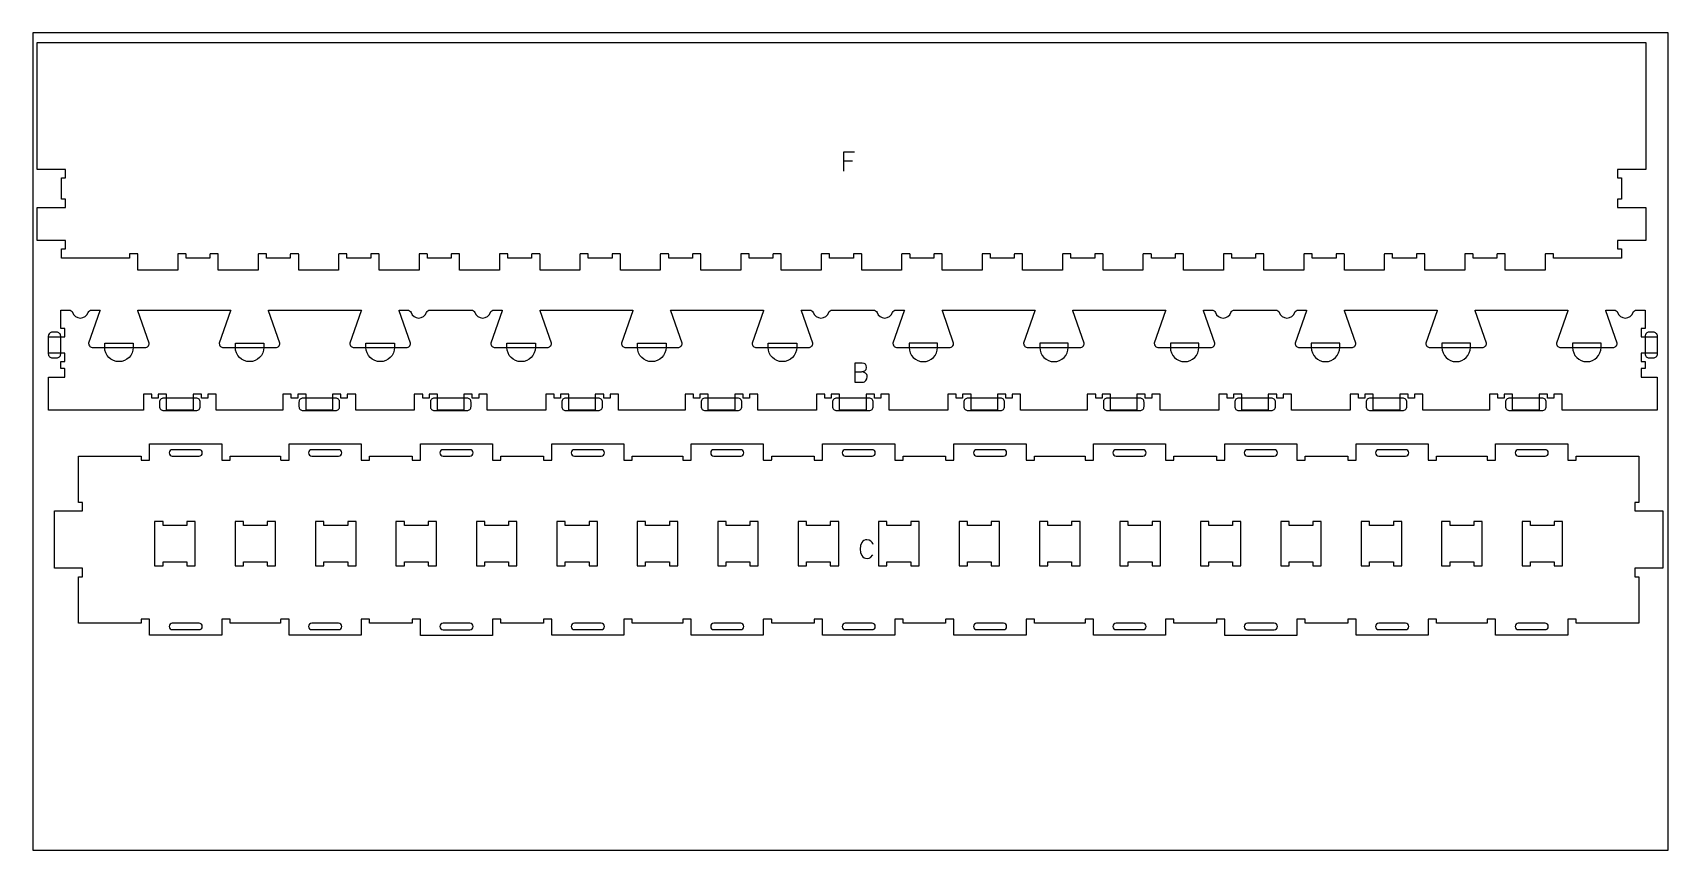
# Model space of a CAD drawing. Header units: millimetres. Extents: x -1220 to 1220, y -1930 to 4127.
# Drawn here: x -1220 to 1220, y -1930 to -710 of the extents above; entities that cross this region are included whole.
import ezdxf

# ---------------------------------------------------------------- set-up
doc = ezdxf.new("R2010")
doc.units = ezdxf.units.MM
for name, color, linetype, true_color in [('0_SHEET_SPRUCEPLY_2440X122', 1, 'Continuous', 0xff0000), ('1_ANYTOOL_1MMDEEP_LABELS_S', 2, 'Continuous', 0xffff00), ('3_ANYTOOL_CUTTHROUGH_INSID', 4, 'Continuous', 0x00ffff), ('4_ANYTOOL_CUTTHROUGH_OUTSI', 5, 'Continuous', 0x0000ff), ('5_ANYTOOL_HALF_MILL_9MM_IN', 3, 'Continuous', 0x00ff00)]:
    doc.layers.add(name, color=color, linetype=linetype, true_color=true_color)

msp = doc.modelspace()

# ---------------------------------------------------------------- linework, layer by layer
at = {"layer": '0_SHEET_SPRUCEPLY_2440X122'}
msp.add_lwpolyline([(-1220, -710), (-1220, -1930), (1220, -1930), (1220, -710)], close=True, dxfattribs=at)
at = {"layer": '1_ANYTOOL_1MMDEEP_LABELS_S'}
msp.add_line((3, -901.5, 0), (-10.5, -901.5, 0), dxfattribs=at)
for points in [[(6, -888.4), (-10.5, -888.4), (-10.5, -916.4)], [(6.4, -1216.1), (16.2, -1216), (21.5, -1214.5), (22.5, -1213.7), (23.3, -1212.6), (23.9, -1209.4), (23.5, -1206.7), (23, -1205.7), (22.3, -1204.8), (21.4, -1204.2), (20.4, -1203.7), (17.6, -1203.3), (6.4, -1203.3)], [(6.4, -1203.3), (6.4, -1231.3), (15.4, -1231.3), (17.8, -1231.4), (19.4, -1231.3), (20.8, -1230.9), (22.1, -1230.1), (23.1, -1229), (24.6, -1226.3), (25.1, -1223.4), (24.9, -1221.6), (24.4, -1220.1), (23.5, -1218.9), (22.4, -1217.9), (19.5, -1216.6), (16.2, -1216)]]:
    msp.add_lwpolyline(points, dxfattribs=at)
msp.add_lwpolyline([(33.8, -1473.5, 0.131103), (30.3, -1468.5), (27.7, -1467), (24.6, -1466.5), (22.2, -1466.7), (20.1, -1467.6), (18.3, -1468.9), (16.8, -1470.9), (14.8, -1475.4), (14.2, -1480.5), (14.9, -1485.5), (16.8, -1490.1), (18.3, -1492), (20.2, -1493.4), (22.4, -1494.2), (24.9, -1494.5), (27.6, -1494.1), (29.8, -1492.9), (33.2, -1489)], format="xyb", dxfattribs=at)
at = {"layer": '3_ANYTOOL_CUTTHROUGH_INSID'}
for points in [[(-971.8, -1341.7, 1), (-971.8, -1332.2), (-1011.8, -1332.2, 1), (-1011.8, -1341.7)], [(-763.8, -1341.7, 1), (-763.8, -1332.2), (-803.8, -1332.2, 1), (-803.8, -1341.7)], [(-567.8, -1341.7, 1), (-567.8, -1332.2), (-607.8, -1332.2, 1), (-607.8, -1341.7)], [(-371.8, -1341.7, 1), (-371.8, -1332.2), (-411.8, -1332.2, 1), (-411.8, -1341.7)], [(-163.8, -1341.7, 1), (-163.8, -1332.2), (-203.8, -1332.2, 1), (-203.8, -1341.7)], [(-7.8, -1341.7), (32.2, -1341.7, 1), (32.2, -1332.2), (-7.8, -1332.2, 1)], [(188.2, -1341.7), (228.2, -1341.7, 1), (228.2, -1332.2), (188.2, -1332.2, 1)], [(396.2, -1341.7), (436.2, -1341.7, 1), (436.2, -1332.2), (396.2, -1332.2, 1)], [(592.2, -1341.7), (632.2, -1341.7, 1), (632.2, -1332.2), (592.2, -1332.2, 1)], [(788.2, -1341.7), (828.2, -1341.7, 1), (828.2, -1332.2), (788.2, -1332.2, 1)], [(996.2, -1341.7), (1036.2, -1341.7, 1), (1036.2, -1332.2), (996.2, -1332.2, 1)], [(-971.8, -1591.2), (-1011.8, -1591.2, 1), (-1011.8, -1600.7), (-971.8, -1600.7, 1)], [(-763.8, -1591.2), (-803.8, -1591.2, 1), (-803.8, -1600.7), (-763.8, -1600.7, 1)], [(-567.8, -1591.3), (-607.8, -1591.3, 1), (-607.8, -1600.8), (-567.8, -1600.8, 1)], [(-371.8, -1591.2), (-411.8, -1591.2, 1), (-411.8, -1600.7), (-371.8, -1600.7, 1)], [(-163.8, -1591.2), (-203.8, -1591.2, 1), (-203.8, -1600.7), (-163.8, -1600.7, 1)], [(-7.8, -1591.2, 1), (-7.8, -1600.7), (32.2, -1600.7, 1), (32.2, -1591.2)], [(188.2, -1591.2, 1), (188.2, -1600.7), (228.2, -1600.7, 1), (228.2, -1591.2)], [(396.2, -1591.2, 1), (396.2, -1600.7), (436.2, -1600.7, 1), (436.2, -1591.2)], [(592.2, -1591.3, 1), (592.2, -1600.8), (632.2, -1600.8, 1), (632.2, -1591.3)], [(788.2, -1591.2, 1), (788.2, -1600.7), (828.2, -1600.7, 1), (828.2, -1591.2)], [(996.2, -1591.2, 1), (996.2, -1600.7), (1036.2, -1600.7, 1), (1036.2, -1591.2)]]:
    msp.add_lwpolyline(points, format="xyb", close=True, dxfattribs=at)
for points in [[(-1025.6, -1499.7), (-990.1, -1499.7), (-990.1, -1505.7), (-977.6, -1505.7), (-977.6, -1439.2), (-990.1, -1439.2), (-990.1, -1445.2), (-1025.6, -1445.2), (-1025.6, -1439.2), (-1038.1, -1439.2), (-1038.1, -1505.7), (-1025.6, -1505.7)], [(-905.6, -1499.7), (-870.1, -1499.7), (-870.1, -1505.7), (-857.6, -1505.7), (-857.6, -1439.2), (-870.1, -1439.2), (-870.1, -1445.2), (-905.6, -1445.2), (-905.6, -1439.2), (-918.1, -1439.2), (-918.1, -1505.7), (-905.6, -1505.7)], [(-785.6, -1499.7), (-750.1, -1499.7), (-750.1, -1505.7), (-737.6, -1505.7), (-737.6, -1439.2), (-750.1, -1439.2), (-750.1, -1445.2), (-785.6, -1445.2), (-785.6, -1439.2), (-798.1, -1439.2), (-798.1, -1505.7), (-785.6, -1505.7)], [(-665.6, -1499.7), (-630.1, -1499.7), (-630.1, -1505.7), (-617.6, -1505.7), (-617.6, -1439.2), (-630.1, -1439.2), (-630.1, -1445.2), (-665.6, -1445.2), (-665.6, -1439.2), (-678.1, -1439.2), (-678.1, -1505.7), (-665.6, -1505.7)], [(-545.6, -1499.7), (-510.1, -1499.7), (-510.1, -1505.7), (-497.6, -1505.7), (-497.6, -1439.2), (-510.1, -1439.2), (-510.1, -1445.2), (-545.6, -1445.2), (-545.6, -1439.2), (-558.1, -1439.2), (-558.1, -1505.7), (-545.6, -1505.7)], [(-425.6, -1499.7), (-390.1, -1499.7), (-390.1, -1505.7), (-377.6, -1505.7), (-377.6, -1439.2), (-390.1, -1439.2), (-390.1, -1445.2), (-425.6, -1445.2), (-425.6, -1439.2), (-438.1, -1439.2), (-438.1, -1505.7), (-425.6, -1505.7)], [(-305.6, -1499.7), (-270.1, -1499.7), (-270.1, -1505.7), (-257.6, -1505.7), (-257.6, -1439.2), (-270.1, -1439.2), (-270.1, -1445.2), (-305.6, -1445.2), (-305.6, -1439.2), (-318.1, -1439.2), (-318.1, -1505.7), (-305.6, -1505.7)], [(-185.6, -1499.7), (-150.1, -1499.7), (-150.1, -1505.7), (-137.6, -1505.7), (-137.6, -1439.2), (-150.1, -1439.2), (-150.1, -1445.2), (-185.6, -1445.2), (-185.6, -1439.2), (-198.1, -1439.2), (-198.1, -1505.7), (-185.6, -1505.7)], [(-65.6, -1499.7), (-30.1, -1499.7), (-30.1, -1505.7), (-17.6, -1505.7), (-17.6, -1439.2), (-30.1, -1439.2), (-30.1, -1445.2), (-65.6, -1445.2), (-65.6, -1439.2), (-78.1, -1439.2), (-78.1, -1505.7), (-65.6, -1505.7)], [(54.4, -1505.7), (54.4, -1499.7), (89.9, -1499.7), (89.9, -1505.7), (102.4, -1505.7), (102.4, -1439.2), (89.9, -1439.2), (89.9, -1445.2), (54.4, -1445.2), (54.4, -1439.2), (41.9, -1439.2), (41.9, -1505.7)], [(174.4, -1505.7), (174.4, -1499.7), (209.9, -1499.7), (209.9, -1505.7), (222.4, -1505.7), (222.4, -1439.2), (209.9, -1439.2), (209.9, -1445.2), (174.4, -1445.2), (174.4, -1439.2), (161.9, -1439.2), (161.9, -1505.7)], [(294.4, -1505.7), (294.4, -1499.7), (329.9, -1499.7), (329.9, -1505.7), (342.4, -1505.7), (342.4, -1439.2), (329.9, -1439.2), (329.9, -1445.2), (294.4, -1445.2), (294.4, -1439.2), (281.9, -1439.2), (281.9, -1505.7)], [(414.4, -1505.7), (414.4, -1499.7), (449.9, -1499.7), (449.9, -1505.7), (462.4, -1505.7), (462.4, -1439.2), (449.9, -1439.2), (449.9, -1445.2), (414.4, -1445.2), (414.4, -1439.2), (401.9, -1439.2), (401.9, -1505.7)], [(534.4, -1505.7), (534.4, -1499.7), (569.9, -1499.7), (569.9, -1505.7), (582.4, -1505.7), (582.4, -1439.2), (569.9, -1439.2), (569.9, -1445.2), (534.4, -1445.2), (534.4, -1439.2), (521.9, -1439.2), (521.9, -1505.7)], [(654.4, -1505.7), (654.4, -1499.7), (689.9, -1499.7), (689.9, -1505.7), (702.4, -1505.7), (702.4, -1439.2), (689.9, -1439.2), (689.9, -1445.2), (654.4, -1445.2), (654.4, -1439.2), (641.9, -1439.2), (641.9, -1505.7)], [(774.4, -1505.7), (774.4, -1499.7), (809.9, -1499.7), (809.9, -1505.7), (822.4, -1505.7), (822.4, -1439.2), (809.9, -1439.2), (809.9, -1445.2), (774.4, -1445.2), (774.4, -1439.2), (761.9, -1439.2), (761.9, -1505.7)], [(894.4, -1505.7), (894.4, -1499.7), (929.9, -1499.7), (929.9, -1505.7), (942.4, -1505.7), (942.4, -1439.2), (929.9, -1439.2), (929.9, -1445.2), (894.4, -1445.2), (894.4, -1439.2), (881.9, -1439.2), (881.9, -1505.7)], [(1014.4, -1505.7), (1014.4, -1499.7), (1049.9, -1499.7), (1049.9, -1505.7), (1062.4, -1505.7), (1062.4, -1439.2), (1049.9, -1439.2), (1049.9, -1445.2), (1014.4, -1445.2), (1014.4, -1439.2), (1001.9, -1439.2), (1001.9, -1505.7)]]:
    msp.add_lwpolyline(points, close=True, dxfattribs=at)
at = {"layer": '4_ANYTOOL_CUTTHROUGH_OUTSI'}
for points in [[(-235.7, -1040.5), (-235.7, -1046.2), (-271.2, -1046.2), (-271.2, -1040.5, 0.414214), (-271.4, -1040.2), (-283.4, -1040.2, 0.414214), (-283.7, -1040.5), (-283.7, -1064.2), (-343.2, -1064.2), (-343.2, -1040.5, 0.414214), (-343.4, -1040.2), (-355.4, -1040.2, 0.414214), (-355.7, -1040.5), (-355.7, -1046.2), (-391.2, -1046.2), (-391.2, -1040.5, 0.414214), (-391.4, -1040.2), (-403.4, -1040.2, 0.414214), (-403.7, -1040.5), (-403.7, -1064.2), (-463.2, -1064.2), (-463.2, -1040.5, 0.414214), (-463.4, -1040.2), (-475.4, -1040.2, 0.414214), (-475.7, -1040.5), (-475.7, -1046.2), (-511.2, -1046.2), (-511.2, -1040.5, 0.414214), (-511.4, -1040.2), (-523.4, -1040.2, 0.414214), (-523.7, -1040.5), (-523.7, -1064.2), (-583.2, -1064.2), (-583.2, -1040.5, 0.414214), (-583.4, -1040.2), (-595.4, -1040.2, 0.414214), (-595.7, -1040.5), (-595.7, -1046.2), (-631.2, -1046.2), (-631.2, -1040.5, 0.414214), (-631.4, -1040.2), (-643.4, -1040.2, 0.414214), (-643.7, -1040.5), (-643.7, -1064.2), (-703.2, -1064.2), (-703.2, -1040.5, 0.414214), (-703.4, -1040.2), (-715.4, -1040.2, 0.414214), (-715.7, -1040.5), (-715.7, -1046.2), (-751.2, -1046.2), (-751.2, -1040.5, 0.414214), (-751.4, -1040.2), (-763.4, -1040.2, 0.414214), (-763.7, -1040.5), (-763.7, -1064.2), (-823.2, -1064.2), (-823.2, -1040.5, 0.414214), (-823.4, -1040.2), (-835.4, -1040.2, 0.414214), (-835.7, -1040.5), (-835.7, -1046.2), (-871.2, -1046.2), (-871.2, -1040.5, 0.414214), (-871.4, -1040.2), (-883.4, -1040.2, 0.414214), (-883.7, -1040.5), (-883.7, -1064.2), (-943.2, -1064.2), (-943.2, -1040.5, 0.414214), (-943.4, -1040.2), (-955.4, -1040.2, 0.414214), (-955.7, -1040.5), (-955.7, -1046.2), (-991.2, -1046.2), (-991.2, -1040.5, 0.414214), (-991.4, -1040.2), (-1003.4, -1040.2, 0.414214), (-1003.7, -1040.5), (-1003.7, -1064.2), (-1063.2, -1064.2), (-1063.2, -1040.5, 0.414214), (-1063.4, -1040.2), (-1075.4, -1040.2, 0.414214), (-1075.7, -1040.5), (-1075.7, -1046.2), (-1177.2, -1046.2), (-1177.2, -1032.7), (-1171.4, -1032.7, 0.414214), (-1171.2, -1032.5), (-1171.2, -1020.5, 0.414214), (-1171.4, -1020.2), (-1213.2, -1020.2), (-1213.2, -970.7), (-1171.4, -970.7, 0.414214), (-1171.2, -970.5), (-1171.2, -958.5, 0.414214), (-1171.4, -958.2), (-1177.2, -958.2), (-1177.2, -926.7), (-1171.4, -926.7, 0.414214), (-1171.2, -926.5), (-1171.2, -914.5, 0.414214), (-1171.4, -914.2), (-1213.2, -914.2), (-1213.2, -724.7), (-13.4, -724.7), (1186.3, -724.7), (1186.3, -914.2), (1144.6, -914.2, 0.414214), (1144.3, -914.5), (1144.3, -926.5, 0.414214), (1144.6, -926.7), (1150.3, -926.7), (1150.3, -958.2), (1144.6, -958.2, 0.414214), (1144.3, -958.5), (1144.3, -970.5, 0.414214), (1144.6, -970.7), (1186.3, -970.7), (1186.3, -1020.2), (1144.6, -1020.2, 0.414214), (1144.3, -1020.5), (1144.3, -1032.5, 0.414214), (1144.6, -1032.7), (1150.3, -1032.7), (1150.3, -1046.2), (1048.8, -1046.2), (1048.8, -1040.5, 0.414214), (1048.6, -1040.2), (1036.6, -1040.2, 0.414214), (1036.3, -1040.5), (1036.3, -1064.2), (976.8, -1064.2), (976.8, -1040.5, 0.414214), (976.6, -1040.2), (964.6, -1040.2, 0.414214), (964.3, -1040.5), (964.3, -1046.2), (928.8, -1046.2), (928.8, -1040.5, 0.414214), (928.6, -1040.2), (916.6, -1040.2, 0.414214), (916.3, -1040.5), (916.3, -1064.2), (856.8, -1064.2), (856.8, -1040.5, 0.414214), (856.6, -1040.2), (844.6, -1040.2, 0.414214), (844.3, -1040.5), (844.3, -1046.2), (808.8, -1046.2), (808.8, -1040.5, 0.414214), (808.6, -1040.2), (796.6, -1040.2, 0.414214), (796.3, -1040.5), (796.3, -1064.2), (736.8, -1064.2), (736.8, -1040.5, 0.414214), (736.6, -1040.2), (724.6, -1040.2, 0.414214), (724.3, -1040.5), (724.3, -1046.2), (688.8, -1046.2), (688.8, -1040.5, 0.414214), (688.6, -1040.2), (676.6, -1040.2, 0.414214), (676.3, -1040.5), (676.3, -1064.2), (616.8, -1064.2), (616.8, -1040.5, 0.414214), (616.6, -1040.2), (604.6, -1040.2, 0.414214), (604.3, -1040.5), (604.3, -1046.2), (568.8, -1046.2), (568.8, -1040.5, 0.414214), (568.6, -1040.2), (556.6, -1040.2, 0.414214), (556.3, -1040.5), (556.3, -1064.2), (496.8, -1064.2), (496.8, -1040.5, 0.414214), (496.6, -1040.2), (484.6, -1040.2, 0.414214), (484.3, -1040.5), (484.3, -1046.2), (448.8, -1046.2), (448.8, -1040.5, 0.414214), (448.6, -1040.2), (436.6, -1040.2, 0.414214), (436.3, -1040.5), (436.3, -1064.2), (376.8, -1064.2), (376.8, -1040.5, 0.414214), (376.6, -1040.2), (364.6, -1040.2, 0.414214), (364.3, -1040.5), (364.3, -1046.2), (328.8, -1046.2), (328.8, -1040.5, 0.414214), (328.6, -1040.2), (316.6, -1040.2, 0.414214), (316.3, -1040.5), (316.3, -1064.2), (256.8, -1064.2), (256.8, -1040.5, 0.414214), (256.6, -1040.2), (244.6, -1040.2, 0.414214), (244.3, -1040.5), (244.3, -1046.2), (208.8, -1046.2), (208.8, -1040.5, 0.414213), (208.6, -1040.2), (196.6, -1040.2, 0.414214), (196.3, -1040.5), (196.3, -1064.2), (136.8, -1064.2), (136.8, -1040.5, 0.414214), (136.6, -1040.2), (124.6, -1040.2, 0.414214), (124.3, -1040.5), (124.3, -1046.2), (88.8, -1046.2), (88.8, -1040.5, 0.414213), (88.6, -1040.2), (76.6, -1040.2, 0.414214), (76.3, -1040.5), (76.3, -1064.2), (16.8, -1064.2), (16.8, -1040.5, 0.414214), (16.6, -1040.2), (4.6, -1040.2, 0.414214), (4.3, -1040.5), (4.3, -1046.2), (-31.2, -1046.2), (-31.2, -1040.5, 0.414214), (-31.4, -1040.2), (-43.4, -1040.2, 0.414214), (-43.7, -1040.5), (-43.7, -1064.2), (-103.2, -1064.2), (-103.2, -1040.5, 0.414214), (-103.4, -1040.2), (-115.4, -1040.2, 0.414214), (-115.7, -1040.5), (-115.7, -1046.2), (-151.2, -1046.2), (-151.2, -1040.5, 0.414214), (-151.4, -1040.2), (-163.4, -1040.2, 0.414214), (-163.7, -1040.5), (-163.7, -1064.2), (-223.2, -1064.2), (-223.2, -1040.5, 0.414214), (-223.4, -1040.2), (-235.4, -1040.2, 0.414214)], [(-27.1, -1123.8), (34.2, -1123.8, -0.317837), (39.6, -1127.6, 0.707107), (62.7, -1127.6, -0.317837), (68.1, -1123.8), (80.5, -1123.8), (80.3, -1125.2), (63.4, -1173.5), (63.4, -1173.6, 0.414214), (69.7, -1179.8), (147.7, -1179.8, 0.414214), (153.9, -1173.6), (153.9, -1173.5), (137, -1125.2), (136.8, -1123.8), (275.4, -1123.8), (275.2, -1125.2), (258.3, -1173.5), (258.3, -1173.6, 0.414214), (264.6, -1179.8), (342.6, -1179.8, 0.414214), (348.8, -1173.6), (348.8, -1173.5), (331.9, -1125.2), (331.7, -1123.8), (470.3, -1123.8), (470.1, -1125.2), (453.2, -1173.5), (453.2, -1173.6, 0.414214), (459.5, -1179.8), (537.5, -1179.8, 0.414214), (543.7, -1173.6), (543.7, -1173.5), (526.8, -1125.2), (526.6, -1123.8), (539, -1123.8, -0.317837), (544.4, -1127.6, 0.707107), (567.5, -1127.6, -0.317837), (572.9, -1123.8), (634.2, -1123.8, -0.317837), (639.6, -1127.6, 0.707107), (662.7, -1127.6, -0.317837), (668.1, -1123.8), (680.5, -1123.8), (680.3, -1125.2), (663.4, -1173.5), (663.4, -1173.6, 0.414214), (669.7, -1179.8), (747.7, -1179.8, 0.414214), (753.9, -1173.6), (753.9, -1173.5), (737, -1125.2), (736.8, -1123.8), (875.4, -1123.8), (875.2, -1125.2), (858.3, -1173.5), (858.3, -1173.6, 0.414214), (864.6, -1179.8), (942.6, -1179.8, 0.414214), (948.8, -1173.6), (948.8, -1173.5), (931.9, -1125.2), (931.7, -1123.8), (1070.3, -1123.8), (1070.1, -1125.2), (1053.2, -1173.5), (1053.2, -1173.6, 0.414214), (1059.5, -1179.8), (1137.5, -1179.8, 0.414214), (1143.7, -1173.6), (1143.7, -1173.5), (1126.8, -1125.2), (1126.6, -1123.8), (1139, -1123.8, -0.317837), (1144.4, -1127.6, 0.707107), (1167.5, -1127.6, -0.317837), (1172.9, -1123.8), (1185.3, -1123.8), (1185.3, -1151.3), (1179.6, -1151.3, 0.414214), (1179.3, -1151.6), (1179.3, -1163.6, 0.414214), (1179.6, -1163.8), (1203.3, -1163.8), (1203.3, -1188.3), (1179.6, -1188.3, 0.414214), (1179.3, -1188.6), (1179.3, -1200.6, 0.414214), (1179.6, -1200.8), (1185.3, -1200.8), (1185.3, -1211.3), (1179.6, -1211.3, 0.414214), (1179.3, -1211.6), (1179.3, -1223.6, 0.414214), (1179.6, -1223.8), (1203.3, -1223.8), (1203.3, -1273.3), (1061.8, -1273.3), (1061.8, -1249.6, 0.414214), (1061.6, -1249.3), (1049.6, -1249.3, 0.414214), (1049.3, -1249.6), (1049.3, -1255.3), (1039.8, -1255.3), (1039.8, -1249.6, 0.414214), (1039.6, -1249.3), (1027.6, -1249.3, 0.414214), (1027.3, -1249.6), (1027.3, -1273.3), (987.8, -1273.3), (987.8, -1249.6, 0.414214), (987.6, -1249.3), (975.6, -1249.3, 0.414214), (975.3, -1249.6), (975.3, -1255.3), (965.8, -1255.3), (965.8, -1249.6, 0.414214), (965.6, -1249.3), (953.6, -1249.3, 0.414214), (953.3, -1249.6), (953.3, -1273.3), (853.8, -1273.3), (853.8, -1249.6, 0.414214), (853.6, -1249.3), (841.6, -1249.3, 0.414214), (841.3, -1249.6), (841.3, -1255.3), (831.8, -1255.3), (831.8, -1249.6, 0.414214), (831.6, -1249.3), (819.6, -1249.3, 0.414214), (819.3, -1249.6), (819.3, -1273.3), (779.8, -1273.3), (779.8, -1249.6, 0.414214), (779.6, -1249.3), (767.6, -1249.3, 0.414214), (767.3, -1249.6), (767.3, -1255.3), (757.8, -1255.3), (757.8, -1249.6, 0.414214), (757.6, -1249.3), (745.6, -1249.3, 0.414214), (745.3, -1249.6), (745.3, -1273.3), (657.8, -1273.3), (657.8, -1249.6, 0.414214), (657.6, -1249.3), (645.6, -1249.3, 0.414214), (645.3, -1249.6), (645.3, -1255.3), (635.8, -1255.3), (635.8, -1249.6, 0.414214), (635.6, -1249.3), (623.6, -1249.3, 0.414214), (623.3, -1249.6), (623.3, -1273.3), (583.8, -1273.3), (583.8, -1249.6, 0.414214), (583.6, -1249.3), (571.6, -1249.3, 0.414214), (571.3, -1249.6), (571.3, -1255.3), (561.8, -1255.3), (561.8, -1249.6, 0.414214), (561.6, -1249.3), (549.6, -1249.3, 0.414214), (549.3, -1249.6), (549.3, -1273.3), (461.8, -1273.3), (461.8, -1249.6, 0.414214), (461.6, -1249.3), (449.6, -1249.3, 0.414214), (449.3, -1249.6), (449.3, -1255.3), (439.8, -1255.3), (439.8, -1249.6, 0.414214), (439.6, -1249.3), (427.6, -1249.3, 0.414214), (427.3, -1249.6), (427.3, -1273.3), (387.8, -1273.3), (387.8, -1249.6, 0.414214), (387.6, -1249.3), (375.6, -1249.3, 0.414214), (375.3, -1249.6), (375.3, -1255.3), (365.8, -1255.3), (365.8, -1249.6, 0.414214), (365.6, -1249.3), (353.6, -1249.3, 0.414214), (353.3, -1249.6), (353.3, -1273.3), (253.8, -1273.3), (253.8, -1249.6, 0.414214), (253.6, -1249.3), (241.6, -1249.3, 0.414214), (241.3, -1249.6), (241.3, -1255.3), (231.8, -1255.3), (231.8, -1249.6, 0.414214), (231.6, -1249.3), (219.6, -1249.3, 0.414214), (219.3, -1249.6), (219.3, -1273.3), (179.8, -1273.3), (179.8, -1249.6, 0.414214), (179.6, -1249.3), (167.6, -1249.3, 0.414214), (167.3, -1249.6), (167.3, -1255.3), (157.8, -1255.3), (157.8, -1249.6, 0.414214), (157.6, -1249.3), (145.6, -1249.3, 0.414214), (145.3, -1249.6), (145.3, -1273.3), (57.8, -1273.3), (57.8, -1249.6, 0.414214), (57.6, -1249.3), (45.6, -1249.3, 0.414214), (45.3, -1249.6), (45.3, -1255.3), (35.8, -1255.3), (35.8, -1249.6, 0.414214), (35.6, -1249.3), (23.6, -1249.3, 0.414214), (23.3, -1249.6), (23.3, -1273.3), (-16.2, -1273.3), (-16.2, -1249.6, 0.414214), (-16.4, -1249.3), (-28.4, -1249.3, 0.414214), (-28.7, -1249.6), (-28.7, -1255.3), (-38.2, -1255.3), (-38.2, -1249.6, 0.414214), (-38.4, -1249.3), (-50.4, -1249.3, 0.414214), (-50.7, -1249.6), (-50.7, -1273.3), (-138.2, -1273.3), (-138.2, -1249.6, 0.414214), (-138.4, -1249.3), (-150.4, -1249.3, 0.414214), (-150.7, -1249.6), (-150.7, -1255.3), (-160.2, -1255.3), (-160.2, -1249.6, 0.414214), (-160.4, -1249.3), (-172.4, -1249.3, 0.414214), (-172.7, -1249.6), (-172.7, -1273.3), (-212.2, -1273.3), (-212.2, -1249.6, 0.414214), (-212.4, -1249.3), (-224.4, -1249.3, 0.414214), (-224.7, -1249.6), (-224.7, -1255.3), (-234.2, -1255.3), (-234.2, -1249.6, 0.414214), (-234.4, -1249.3), (-246.4, -1249.3, 0.414214), (-246.7, -1249.6), (-246.7, -1273.3), (-346.2, -1273.3), (-346.2, -1249.6, 0.414214), (-346.4, -1249.3), (-358.4, -1249.3, 0.414214), (-358.7, -1249.6), (-358.7, -1255.3), (-368.2, -1255.3), (-368.2, -1249.6, 0.414214), (-368.4, -1249.3), (-380.4, -1249.3, 0.414214), (-380.7, -1249.6), (-380.7, -1273.3), (-420.2, -1273.3), (-420.2, -1249.6, 0.414214), (-420.4, -1249.3), (-432.4, -1249.3, 0.414214), (-432.7, -1249.6), (-432.7, -1255.3), (-442.2, -1255.3), (-442.2, -1249.6, 0.414214), (-442.4, -1249.3), (-454.4, -1249.3, 0.414214), (-454.7, -1249.6), (-454.7, -1273.3), (-542.2, -1273.3), (-542.2, -1249.6, 0.414214), (-542.4, -1249.3), (-554.4, -1249.3, 0.414214), (-554.7, -1249.6), (-554.7, -1255.3), (-564.2, -1255.3), (-564.2, -1249.6, 0.414214), (-564.4, -1249.3), (-576.4, -1249.3, 0.414214), (-576.7, -1249.6), (-576.7, -1273.3), (-616.2, -1273.3), (-616.2, -1249.6, 0.414214), (-616.4, -1249.3), (-628.4, -1249.3, 0.414214), (-628.7, -1249.6), (-628.7, -1255.3), (-638.2, -1255.3), (-638.2, -1249.6, 0.414214), (-638.4, -1249.3), (-650.4, -1249.3, 0.414214), (-650.7, -1249.6), (-650.7, -1273.3), (-738.2, -1273.3), (-738.2, -1249.6, 0.414214), (-738.4, -1249.3), (-750.4, -1249.3, 0.414214), (-750.7, -1249.6), (-750.7, -1255.3), (-760.2, -1255.3), (-760.2, -1249.6, 0.414214), (-760.4, -1249.3), (-772.4, -1249.3, 0.414214), (-772.7, -1249.6), (-772.7, -1273.3), (-812.2, -1273.3), (-812.2, -1249.6, 0.414214), (-812.4, -1249.3), (-824.4, -1249.3, 0.414214), (-824.7, -1249.6), (-824.7, -1255.3), (-834.2, -1255.3), (-834.2, -1249.6, 0.414214), (-834.4, -1249.3), (-846.4, -1249.3, 0.414214), (-846.7, -1249.6), (-846.7, -1273.3), (-946.2, -1273.3), (-946.2, -1249.6, 0.414214), (-946.4, -1249.3), (-958.4, -1249.3, 0.414214), (-958.7, -1249.6), (-958.7, -1255.3), (-968.2, -1255.3), (-968.2, -1249.6, 0.414214), (-968.4, -1249.3), (-980.4, -1249.3, 0.414214), (-980.7, -1249.6), (-980.7, -1273.3), (-1020.2, -1273.3), (-1020.2, -1249.6, 0.414214), (-1020.4, -1249.3), (-1032.4, -1249.3, 0.414214), (-1032.7, -1249.6), (-1032.7, -1255.3), (-1042.2, -1255.3), (-1042.2, -1249.6, 0.414214), (-1042.4, -1249.3), (-1054.4, -1249.3, 0.414214), (-1054.7, -1249.6), (-1054.7, -1273.3), (-1196.2, -1273.3), (-1196.2, -1223.8), (-1172.4, -1223.8, 0.414214), (-1172.2, -1223.6), (-1172.2, -1211.6, 0.414214), (-1172.4, -1211.3), (-1178.2, -1211.3), (-1178.2, -1200.8), (-1172.4, -1200.8, 0.414214), (-1172.2, -1200.6), (-1172.2, -1188.6, 0.414214), (-1172.4, -1188.3), (-1196.2, -1188.3), (-1196.2, -1163.8), (-1172.4, -1163.8, 0.414214), (-1172.2, -1163.6), (-1172.2, -1151.6, 0.414214), (-1172.4, -1151.3), (-1178.2, -1151.3), (-1178.2, -1123.8), (-1165.8, -1123.8, -0.317837), (-1160.4, -1127.6, 0.707107), (-1137.3, -1127.6, -0.317837), (-1131.9, -1123.8), (-1119.5, -1123.8), (-1119.7, -1125.2), (-1136.6, -1173.5), (-1136.6, -1173.6, 0.414214), (-1130.3, -1179.8), (-1052.3, -1179.8, 0.414214), (-1046.1, -1173.6), (-1046.1, -1173.5), (-1063, -1125.2), (-1063.2, -1123.8), (-924.6, -1123.8), (-924.8, -1125.2), (-941.7, -1173.5), (-941.7, -1173.6, 0.414214), (-935.4, -1179.8), (-857.4, -1179.8, 0.414214), (-851.2, -1173.6), (-851.2, -1173.5), (-868.1, -1125.2), (-868.3, -1123.8), (-729.7, -1123.8), (-729.9, -1125.2), (-746.8, -1173.5), (-746.8, -1173.6, 0.414214), (-740.5, -1179.8), (-662.5, -1179.8, 0.414214), (-656.3, -1173.6), (-656.3, -1173.5), (-673.2, -1125.2), (-673.4, -1123.8), (-661, -1123.8, -0.317837), (-655.6, -1127.6, 0.707107), (-632.5, -1127.6, -0.317837), (-627.1, -1123.8), (-565.8, -1123.8, -0.317837), (-560.4, -1127.6, 0.707107), (-537.3, -1127.6, -0.317837), (-531.9, -1123.8), (-519.5, -1123.8), (-519.7, -1125.2), (-536.6, -1173.5), (-536.6, -1173.6, 0.414214), (-530.3, -1179.8), (-452.3, -1179.8, 0.414214), (-446.1, -1173.6), (-446.1, -1173.5), (-463, -1125.2), (-463.2, -1123.8), (-324.6, -1123.8), (-324.8, -1125.2), (-341.7, -1173.5), (-341.7, -1173.6, 0.414214), (-335.4, -1179.8), (-257.4, -1179.8, 0.414214), (-251.2, -1173.6), (-251.2, -1173.5), (-268.1, -1125.2), (-268.3, -1123.8), (-129.7, -1123.8), (-129.9, -1125.2), (-146.8, -1173.5), (-146.8, -1173.6, 0.414214), (-140.5, -1179.8), (-62.5, -1179.8, 0.414214), (-56.3, -1173.6), (-56.3, -1173.5), (-73.2, -1125.2), (-73.4, -1123.8), (-61, -1123.8, -0.317837), (-55.6, -1127.6, 0.707107), (-32.5, -1127.6, -0.317837)], [(-117.6, -1585.5, 0.414214), (-117.8, -1585.2), (-129.8, -1585.2, 0.414214), (-130.1, -1585.5), (-130.1, -1609.2), (-237.6, -1609.2), (-237.6, -1585.5, 0.414214), (-237.8, -1585.2), (-249.8, -1585.2, 0.414214), (-250.1, -1585.5), (-250.1, -1591.2), (-325.6, -1591.2), (-325.6, -1585.5, 0.414214), (-325.8, -1585.2), (-337.8, -1585.2, 0.414214), (-338.1, -1585.5), (-338.1, -1609.2), (-445.6, -1609.2), (-445.6, -1585.5, 0.414214), (-445.8, -1585.2), (-457.8, -1585.2, 0.414214), (-458.1, -1585.5), (-458.1, -1591.2), (-521.6, -1591.3), (-521.6, -1585.5, 0.414214), (-521.8, -1585.3), (-533.8, -1585.3, 0.414214), (-534.1, -1585.5), (-534.1, -1609.3), (-641.6, -1609.3), (-641.6, -1585.5, 0.414214), (-641.8, -1585.3), (-653.8, -1585.3, 0.414214), (-654.1, -1585.5), (-654.1, -1591.3), (-717.6, -1591.2), (-717.6, -1585.5, 0.414214), (-717.8, -1585.2), (-729.8, -1585.2, 0.414214), (-730.1, -1585.5), (-730.1, -1609.2), (-837.6, -1609.2), (-837.6, -1585.5, 0.414214), (-837.8, -1585.2), (-849.8, -1585.2, 0.414214), (-850.1, -1585.5), (-850.1, -1591.2), (-925.6, -1591.2), (-925.6, -1585.5, 0.414214), (-925.8, -1585.2), (-937.8, -1585.2, 0.414214), (-938.1, -1585.5), (-938.1, -1609.2), (-1045.6, -1609.2), (-1045.6, -1585.5, 0.414214), (-1045.8, -1585.2), (-1057.8, -1585.2, 0.414214), (-1058.1, -1585.5), (-1058.1, -1591.2), (-1151.6, -1591.2), (-1151.6, -1521.7), (-1145.8, -1521.7, 0.414214), (-1145.6, -1521.5), (-1145.6, -1509.5, 0.414214), (-1145.8, -1509.2), (-1187.6, -1509.2), (-1187.6, -1423.7), (-1145.8, -1423.7, 0.414214), (-1145.6, -1423.5), (-1145.6, -1411.5, 0.414214), (-1145.8, -1411.2), (-1151.6, -1411.2), (-1151.6, -1341.7), (-1058.1, -1341.7), (-1058.1, -1347.5, 0.414214), (-1057.8, -1347.7), (-1045.8, -1347.7, 0.414214), (-1045.6, -1347.5), (-1045.6, -1323.7), (-938.1, -1323.7), (-938.1, -1347.5, 0.414214), (-937.8, -1347.7), (-925.8, -1347.7, 0.414214), (-925.6, -1347.5), (-925.6, -1341.7), (-850.1, -1341.7), (-850.1, -1347.5, 0.414214), (-849.8, -1347.7), (-837.8, -1347.7, 0.414214), (-837.6, -1347.5), (-837.6, -1323.7), (-730.1, -1323.7), (-730.1, -1347.5, 0.414214), (-729.8, -1347.7), (-717.8, -1347.7, 0.414214), (-717.6, -1347.5), (-717.6, -1341.7), (-654.1, -1341.7), (-654.1, -1347.4, 0.414214), (-653.8, -1347.7), (-641.8, -1347.7, 0.414214), (-641.6, -1347.4), (-641.6, -1323.7), (-534.1, -1323.7), (-534.1, -1347.4, 0.414214), (-533.8, -1347.7), (-521.8, -1347.7, 0.414214), (-521.6, -1347.4), (-521.6, -1341.7), (-458.1, -1341.7), (-458.1, -1347.5, 0.414214), (-457.8, -1347.7), (-445.8, -1347.7, 0.414214), (-445.6, -1347.5), (-445.6, -1323.7), (-338.1, -1323.7), (-338.1, -1347.5, 0.414214), (-337.8, -1347.7), (-325.8, -1347.7, 0.414214), (-325.6, -1347.5), (-325.6, -1341.7), (-250.1, -1341.7), (-250.1, -1347.5, 0.414214), (-249.8, -1347.7), (-237.8, -1347.7, 0.414214), (-237.6, -1347.5), (-237.6, -1323.7), (-130.1, -1323.7), (-130.1, -1347.5, 0.414214), (-129.8, -1347.7), (-117.8, -1347.7, 0.414214), (-117.6, -1347.5), (-117.6, -1341.7), (-54.1, -1341.7), (-54.1, -1347.5, 0.414214), (-53.8, -1347.7), (-41.8, -1347.7, 0.414214), (-41.6, -1347.5), (-41.6, -1323.7), (65.9, -1323.7), (65.9, -1347.5, 0.414214), (66.2, -1347.7), (78.2, -1347.7, 0.414214), (78.4, -1347.5), (78.4, -1341.7), (141.9, -1341.7), (141.9, -1347.5, 0.414214), (142.2, -1347.7), (154.2, -1347.7, 0.414214), (154.4, -1347.5), (154.4, -1323.7), (261.9, -1323.7), (261.9, -1347.5, 0.414214), (262.2, -1347.7), (274.2, -1347.7, 0.414214), (274.4, -1347.5), (274.4, -1341.7), (349.9, -1341.7), (349.9, -1347.5, 0.414214), (350.2, -1347.7), (362.2, -1347.7, 0.414214), (362.4, -1347.5), (362.4, -1323.7), (469.9, -1323.7), (469.9, -1347.5, 0.414214), (470.2, -1347.7), (482.2, -1347.7, 0.414214), (482.4, -1347.5), (482.4, -1341.7), (545.9, -1341.7), (545.9, -1347.4, 0.414214), (546.2, -1347.7), (558.2, -1347.7, 0.414214), (558.4, -1347.4), (558.4, -1323.7), (665.9, -1323.7), (665.9, -1347.4, 0.414214), (666.2, -1347.7), (678.2, -1347.7, 0.414214), (678.4, -1347.4), (678.4, -1341.7), (741.9, -1341.7), (741.9, -1347.5, 0.414214), (742.2, -1347.7), (754.2, -1347.7, 0.414214), (754.4, -1347.5), (754.4, -1323.7), (861.9, -1323.7), (861.9, -1347.5, 0.414214), (862.2, -1347.7), (874.2, -1347.7, 0.414214), (874.4, -1347.5), (874.4, -1341.7), (949.9, -1341.7), (949.9, -1347.5, 0.414214), (950.2, -1347.7), (962.2, -1347.7, 0.414214), (962.4, -1347.5), (962.4, -1323.7), (1069.9, -1323.7), (1069.9, -1347.5, 0.414214), (1070.2, -1347.7), (1082.2, -1347.7, 0.414214), (1082.4, -1347.5), (1082.4, -1341.7), (1175.9, -1341.7), (1175.9, -1411.2), (1170.2, -1411.2, 0.414214), (1169.9, -1411.5), (1169.9, -1423.5, 0.414214), (1170.2, -1423.7), (1211.9, -1423.7), (1211.9, -1509.2), (1170.2, -1509.2, 0.414214), (1169.9, -1509.5), (1169.9, -1521.5, 0.414214), (1170.2, -1521.7), (1175.9, -1521.7), (1175.9, -1591.2), (1082.4, -1591.2), (1082.4, -1585.5, 0.414214), (1082.2, -1585.2), (1070.2, -1585.2, 0.414214), (1069.9, -1585.5), (1069.9, -1609.2), (962.4, -1609.2), (962.4, -1585.5, 0.414214), (962.2, -1585.2), (950.2, -1585.2, 0.414214), (949.9, -1585.5), (949.9, -1591.2), (874.4, -1591.2), (874.4, -1585.5, 0.414214), (874.2, -1585.2), (862.2, -1585.2, 0.414214), (861.9, -1585.5), (861.9, -1609.2), (754.4, -1609.2), (754.4, -1585.5, 0.414214), (754.2, -1585.2), (742.2, -1585.2, 0.414214), (741.9, -1585.5), (741.9, -1591.2), (678.4, -1591.3), (678.4, -1585.5, 0.414214), (678.2, -1585.3), (666.2, -1585.3, 0.414214), (665.9, -1585.5), (665.9, -1609.3), (558.4, -1609.3), (558.4, -1585.5, 0.414214), (558.2, -1585.3), (546.2, -1585.3, 0.414214), (545.9, -1585.5), (545.9, -1591.3), (482.4, -1591.2), (482.4, -1585.5, 0.414214), (482.2, -1585.2), (470.2, -1585.2, 0.414214), (469.9, -1585.5), (469.9, -1609.2), (362.4, -1609.2), (362.4, -1585.5, 0.414214), (362.2, -1585.2), (350.2, -1585.2, 0.414214), (349.9, -1585.5), (349.9, -1591.2), (274.4, -1591.2), (274.4, -1585.5, 0.414214), (274.2, -1585.2), (262.2, -1585.2, 0.414214), (261.9, -1585.5), (261.9, -1609.2), (154.4, -1609.2), (154.4, -1585.5, 0.414214), (154.2, -1585.2), (142.2, -1585.2, 0.414214), (141.9, -1585.5), (141.9, -1591.2), (78.4, -1591.2), (78.4, -1585.5, 0.414214), (78.2, -1585.2), (66.2, -1585.2, 0.414214), (65.9, -1585.5), (65.9, -1609.2), (-41.6, -1609.2), (-41.6, -1585.5, 0.414214), (-41.8, -1585.2), (-53.8, -1585.2, 0.414214), (-54.1, -1585.5), (-54.1, -1591.2), (-117.6, -1591.2)]]:
    msp.add_lwpolyline(points, format="xyb", close=True, dxfattribs=at)
at = {"layer": '5_ANYTOOL_HALF_MILL_9MM_IN'}
for points in [[(-1190.7, -1156.9, 0.414214), (-1196.7, -1162.9), (-1196.7, -1189.2, 0.414214), (-1190.7, -1195.2), (-1184.2, -1195.2, 0.414214), (-1178.2, -1189.2), (-1178.2, -1162.9, 0.414214), (-1184.2, -1156.9)], [(1191.3, -1156.9, 0.414214), (1185.3, -1162.9), (1185.3, -1189.2, 0.414214), (1191.3, -1195.2), (1197.8, -1195.2, 0.414214), (1203.8, -1189.2), (1203.8, -1162.9, 0.414214), (1197.8, -1156.9)], [(-1070.1, -1179.6, -1), (-1112.6, -1179.6), (-1112.6, -1173.3), (-1070.1, -1173.3)], [(-875.2, -1179.6, -1), (-917.7, -1179.6), (-917.7, -1173.3), (-875.2, -1173.3)], [(-680.3, -1179.6, -1), (-722.8, -1179.6), (-722.8, -1173.3), (-680.3, -1173.3)], [(-470.1, -1179.6, -1), (-512.6, -1179.6), (-512.6, -1173.3), (-470.1, -1173.3)], [(-275.2, -1179.6, -1), (-317.7, -1179.6), (-317.7, -1173.3), (-275.2, -1173.3)], [(-80.3, -1179.6, -1), (-122.8, -1179.6), (-122.8, -1173.3), (-80.3, -1173.3)], [(87.4, -1179.6, 1), (129.9, -1179.6), (129.9, -1173.3), (87.4, -1173.3)], [(282.3, -1179.6, 1), (324.8, -1179.6), (324.8, -1173.3), (282.3, -1173.3)], [(477.2, -1179.6, 1), (519.7, -1179.6), (519.7, -1173.3), (477.2, -1173.3)], [(687.4, -1179.6, 1), (729.9, -1179.6), (729.9, -1173.3), (687.4, -1173.3)], [(882.3, -1179.6, 1), (924.8, -1179.6), (924.8, -1173.3), (882.3, -1173.3)], [(1077.2, -1179.6, 1), (1119.7, -1179.6), (1119.7, -1173.3), (1077.2, -1173.3)], [(-1024.8, -1255.3, 0.414214), (-1030.8, -1261.3), (-1030.8, -1267.8, 0.414214), (-1024.8, -1273.8), (-976.1, -1273.8, 0.414214), (-970.1, -1267.8), (-970.1, -1261.3, 0.414214), (-976.1, -1255.3)], [(-816.8, -1255.3, 0.414214), (-822.8, -1261.3), (-822.8, -1267.8, 0.414214), (-816.8, -1273.8), (-768.1, -1273.8, 0.414214), (-762.1, -1267.8), (-762.1, -1261.3, 0.414214), (-768.1, -1255.3)], [(-620.8, -1255.3, 0.414214), (-626.8, -1261.3), (-626.8, -1267.8, 0.414214), (-620.8, -1273.8), (-572.1, -1273.8, 0.414214), (-566.1, -1267.8), (-566.1, -1261.3, 0.414214), (-572.1, -1255.3)], [(-424.8, -1255.3, 0.414214), (-430.8, -1261.3), (-430.8, -1267.8, 0.414214), (-424.8, -1273.8), (-376.1, -1273.8, 0.414214), (-370.1, -1267.8), (-370.1, -1261.3, 0.414214), (-376.1, -1255.3)], [(-216.8, -1255.3, 0.414214), (-222.8, -1261.3), (-222.8, -1267.8, 0.414214), (-216.8, -1273.8), (-168.1, -1273.8, 0.414214), (-162.1, -1267.8), (-162.1, -1261.3, 0.414214), (-168.1, -1255.3)], [(-20.8, -1255.3, 0.414214), (-26.8, -1261.3), (-26.8, -1267.8, 0.414214), (-20.8, -1273.8), (27.9, -1273.8, 0.414214), (33.9, -1267.8), (33.9, -1261.3, 0.414214), (27.9, -1255.3)], [(175.2, -1255.3, 0.414214), (169.2, -1261.3), (169.2, -1267.8, 0.414214), (175.2, -1273.8), (223.9, -1273.8, 0.414214), (229.9, -1267.8), (229.9, -1261.3, 0.414214), (223.9, -1255.3)], [(383.2, -1255.3, 0.414214), (377.2, -1261.3), (377.2, -1267.8, 0.414214), (383.2, -1273.8), (431.9, -1273.8, 0.414214), (437.9, -1267.8), (437.9, -1261.3, 0.414214), (431.9, -1255.3)], [(579.2, -1255.3, 0.414214), (573.2, -1261.3), (573.2, -1267.8, 0.414214), (579.2, -1273.8), (627.9, -1273.8, 0.414214), (633.9, -1267.8), (633.9, -1261.3, 0.414214), (627.9, -1255.3)], [(775.2, -1255.3, 0.414214), (769.2, -1261.3), (769.2, -1267.8, 0.414214), (775.2, -1273.8), (823.9, -1273.8, 0.414214), (829.9, -1267.8), (829.9, -1261.3, 0.414214), (823.9, -1255.3)], [(983.2, -1255.3, 0.414214), (977.2, -1261.3), (977.2, -1267.8, 0.414214), (983.2, -1273.8), (1031.9, -1273.8, 0.414214), (1037.9, -1267.8), (1037.9, -1261.3, 0.414214), (1031.9, -1255.3)]]:
    msp.add_lwpolyline(points, format="xyb", close=True, dxfattribs=at)

doc.saveas('drawing.dxf')
